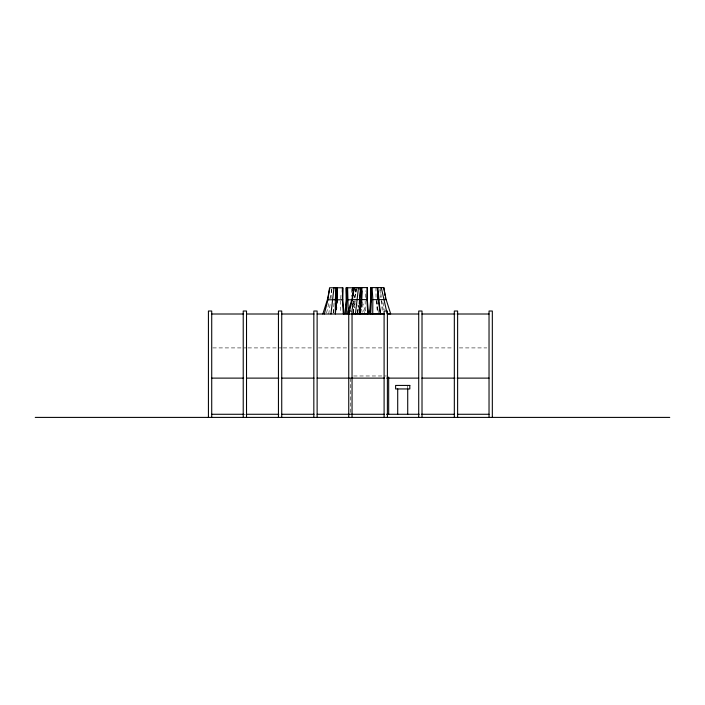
<?xml version="1.0" encoding="UTF-8"?>
<svg xmlns="http://www.w3.org/2000/svg" width="705" height="705" viewBox="0 0 705 705"><rect width="100%" height="100%" fill="white"/><g stroke="black" fill="none" stroke-linecap="round" stroke-linejoin="round"><path stroke-width="0.53" stroke-dasharray="3.52 2.64" d="M353.707 312.914L353.707 300.885L354.976 307.918M378.206 312.747L378.206 310.552M340.718 298.7L341.07 293.236M365.287 297.431L365.701 290.874M330.936 298.7L331.658 288.865M355.514 297.431L356.148 288.689M333.236 312.914L334.02 303.071M357.726 312.747L358.343 305.089M328.68 314.007L330.389 302.842M353.17 313.84L355.197 300.63M333.148 312.994L334.029 307.918M357.646 312.817L358.695 306.728M329.887 298.788L332.02 288.777M354.597 297.616L356.51 288.601M326.556 312.994L329.2 301.819M351.769 309.777L353.928 300.63M212.822 347.909L246.935 347.909M248.037 347.909L282.15 347.909M283.251 347.909L312.958 347.909M318.466 347.909L347.071 347.909M353.681 347.909L382.286 347.909M388.887 347.909L417.501 347.909M423 347.909L452.716 347.909M459.316 347.909L486.829 347.909M353.654 375.976L386.49 375.976M243.225 414.276L245.419 414.276M362.317 301.819L365.86 312.994M362.106 303.855L364.423 312.994M361.489 308.931L362.449 312.994M381.722 300.63L383.194 309.777M357.884 304.868L358.704 309.944M383.106 302.665L384.199 309.777M379.783 289.596L380.867 297.616M355.153 288.777L355.963 294.787M376.822 300.63L378.365 312.817M352.588 302.842L353.866 312.994M376.629 300.63L378.091 312.817M352.5 303.855L353.602 312.994M380.189 287.596L381.308 297.431M355.813 288.865L356.192 292.143M354.227 295.421L354.474 297.607M376.188 300.709L377.448 312.747M352.385 307.45L352.729 310.729M381.246 300.709L382.445 312.747M357.62 309.636L357.946 312.914M354.809 300.885L355.161 305.265M375.941 287.596L376.047 297.431M351.46 288.865L351.548 296.514M365.155 300.709L365.252 312.747M340.665 300.885L340.753 312.914M407.719 385.432L407.719 388.067M350.376 378.171L350.376 413.183"/><path stroke-width="1.06" d="M348.261 311.821L347.591 287.772M372.733 313.84L372.848 299.616L372.09 287.596M343.987 314.007L342.824 299.792L342.956 287.772L329.552 287.772L327.931 299.792L324.326 314.007M362.017 290.874L361.691 301.802M351.663 313.84L368.486 313.84L367.314 299.616L367.446 287.596L354.042 287.596L352.421 299.616L348.825 313.84M336.805 299.792L335.43 299.792L336.197 287.772L335.298 299.792L335.298 314.007L336.99 299.792L337.228 287.772L336.805 299.792L335.65 308.931M342.63 287.772L342.383 299.792L343.344 314.007M359.224 303.679L360.687 287.596L359.788 299.616L359.788 313.84L361.48 299.616L361.727 287.596L361.304 299.616L359.506 313.84M367.12 287.596L366.882 299.616L367.834 313.84M342.286 292.143L342.436 287.772M346.208 314.007L346.983 299.792L346.569 287.772M370.698 313.84L371.473 299.616L371.068 287.596M346.252 305.265L346.472 301.978M370.301 311.645L370.451 309.46M370.962 301.802L370.874 287.596M345.018 314.007L346.181 299.792L346.049 287.772L359.453 287.772M385.036 295.606L383.952 287.596L370.548 287.596L370.68 299.616L369.508 313.84L384.251 313.84M330.953 314.007L333.985 287.772M355.443 313.84L358.484 287.596M336.391 309.636L336.62 307.45M337.078 303.071L337.307 300.885M360.431 313.84L360.66 311.645M361.119 307.274L361.348 305.089M359.902 289.781L360.149 287.596M329.676 288.777L327.34 299.792L322.828 314.007M354.166 288.601L351.83 299.616L347.318 313.84L349.266 313.84M352.421 299.616L359.788 299.616M359.929 299.616L361.304 299.616M361.48 299.616L367.314 299.616M371.473 299.616L378.065 299.616L380.524 313.84M381.273 287.596L387.177 313.84L390.676 313.84L386.164 299.616L378.206 299.616L377.334 287.596L378.065 299.616M327.931 299.792L335.298 299.792M336.99 299.792L342.824 299.792M346.983 299.792L352.526 299.792M359.33 299.792L360.889 299.792M211.72 314.007L243.63 314.007M246.521 314.007L278.845 314.007M281.736 314.007L314.06 314.007M317.127 314.007L384.102 314.007M387.389 314.007L418.717 314.007M421.907 314.007L454.919 314.007M457.113 314.007L489.032 314.007M211.72 378.118L243.63 378.118M246.521 378.118L278.845 378.118M281.736 378.118L314.06 378.118M317.127 378.118L384.489 378.118M386.692 378.118L418.717 378.118M421.907 378.118L454.919 378.118M457.113 378.118L489.032 378.118M211.72 414.276L243.63 414.276M246.521 414.276L278.845 414.276M281.736 414.276L314.06 414.276M317.127 414.276L384.296 414.276M386.49 414.276L419.219 414.276M421.396 414.276L454.328 414.276M457.395 414.276L489.032 414.276M35.25 417.404L669.75 417.404M383.617 287.596L386.164 299.616M385.3 297.616L385.573 299.616M377.845 287.596L380.356 313.84M353.355 287.772L353.725 291.05M353.073 291.05L352.835 287.772L353.293 295.421M346.375 287.772L346.507 294.329M492.328 417.404L492.328 311.02L489.032 311.02L489.032 417.404M457.624 417.404L457.624 311.02L454.328 311.02L454.328 417.404M422.013 417.404L422.013 311.02L418.717 311.02L418.717 417.404M407.719 388.949L407.719 414.276M397.708 388.949L397.708 414.276M388.675 377.069L388.675 414.276M387.389 417.404L387.389 311.02L384.102 311.02L384.102 417.404M352.042 417.404L352.042 311.02L348.746 311.02L348.746 417.404M317.127 417.404L317.127 311.02L313.831 311.02L313.831 417.404M281.736 417.404L281.736 311.02L278.44 311.02L278.44 417.404M246.521 417.404L246.521 311.02L243.225 311.02L243.225 417.404M211.72 417.404L211.72 311.02L208.424 311.02L208.424 417.404M409.808 385.432L395.611 385.432L395.611 388.949L409.808 388.949L409.808 385.432"/></g></svg>
